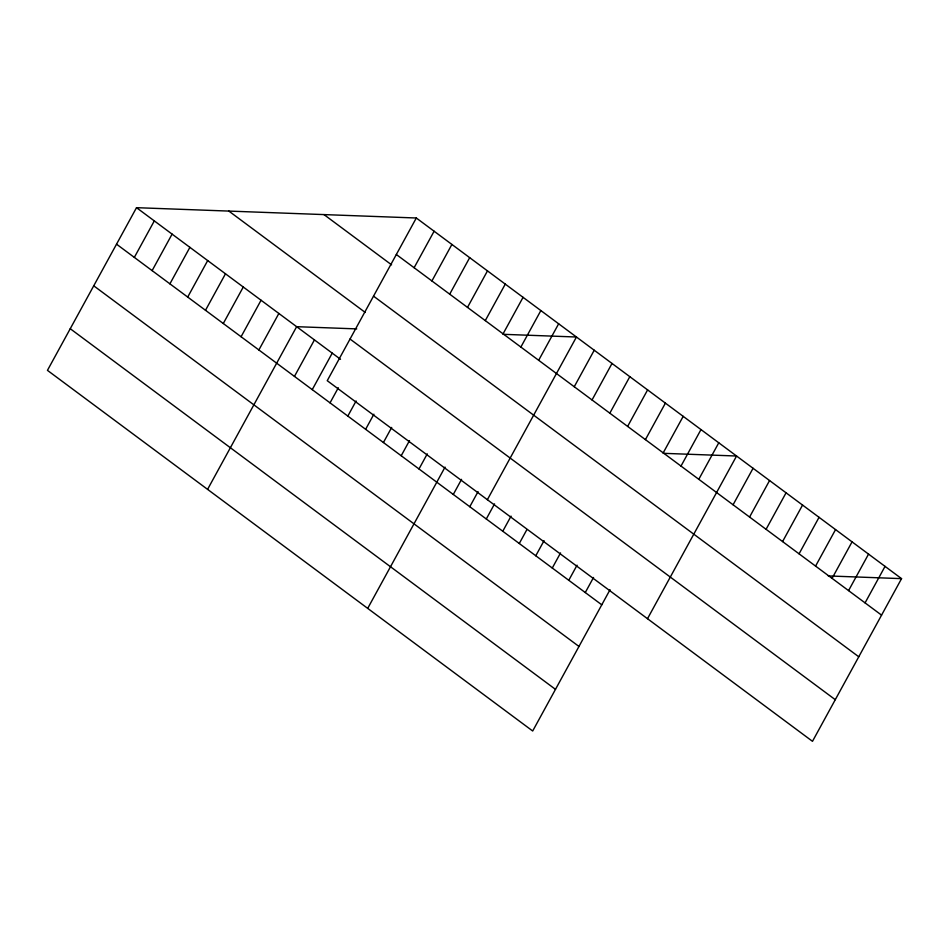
<?xml version="1.0" encoding="UTF-8"?>
<svg xmlns="http://www.w3.org/2000/svg" width="949" height="949" viewBox="0 0 949 949"><rect width="100%" height="100%" fill="white"/><g stroke="black" fill="none" stroke-linecap="round" stroke-linejoin="round"><path stroke-width="1.42" d="M416.314 217.997L327.239 380.691L812.486 741.323L901.55 578.641L416.314 217.997L136.514 207.677L47.45 370.359L532.686 731.003L610.041 589.709M134.331 257.404L154.307 220.903M152.125 270.619L172.101 234.118M169.907 283.846L189.895 247.345M187.7 297.073L207.689 260.572M205.494 310.299L225.482 273.798M223.288 323.514L243.276 287.013M241.082 336.741L261.058 300.24M258.875 349.967L278.852 313.467M207.582 489.376L296.646 326.681L356.741 328.9M294.451 376.409L314.439 339.908M312.245 389.636L332.233 353.135M330.038 402.862L338.307 387.75M414.12 267.725L434.108 231.224M347.832 416.077L356.1 400.976M431.914 280.951L451.902 244.451M365.626 429.304L373.894 414.203M449.707 294.166L469.684 257.665M383.42 442.531L391.688 427.43M467.501 307.393L487.478 270.892M401.213 455.745L409.482 440.644M485.283 320.62L505.271 284.119M418.995 468.972L427.264 453.871M503.077 333.834L523.065 297.334M367.702 608.38L445.057 467.098M520.871 347.061L540.859 310.56M453.29 494.465L461.558 479.352M538.664 360.288L558.653 323.787M469.791 506.719L478.059 491.618M487.371 499.696L576.446 337.014L503.16 334.309M486.291 518.984L494.559 503.883M574.252 386.729L594.228 350.228M502.78 531.25L511.048 516.137M592.046 399.956L612.022 363.455M519.281 543.504L526.861 529.661M609.827 413.183L629.816 376.682M535.782 555.77L544.05 540.669M627.621 426.409L647.609 389.897M552.282 568.024L560.551 552.923M645.415 439.624L665.403 403.123M568.771 580.29L577.051 565.189M585.272 592.556L593.54 577.455M663.209 452.851L683.197 416.35M681.002 466.078L700.991 429.577M698.796 479.292L718.773 442.792M647.503 618.712L736.566 456.018L663.292 453.314M733.079 504.785L753.067 468.284M749.58 517.039L769.568 480.538M766.08 529.305L786.069 492.804M782.581 541.571L802.557 505.07M799.07 553.825L819.058 517.324M815.571 566.09L835.559 529.589M832.071 578.356L852.06 541.855M848.572 590.61L868.549 554.109M865.073 602.876L885.049 566.375M828.275 575.936L901.55 578.641M396.326 254.498L881.562 615.142M323.977 214.593L391.593 264.842M373.526 296.147L858.762 656.779M228.851 211.081L365.258 312.458M350.039 339.042L835.274 699.686M136.514 207.677L340.537 359.303M116.537 244.178L601.773 604.81M93.737 285.815L578.973 646.459M70.25 328.722L555.485 689.365"/></g></svg>
